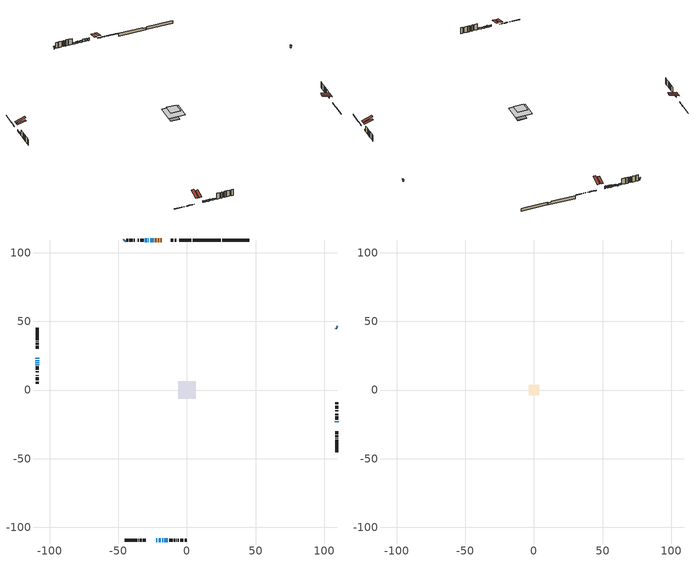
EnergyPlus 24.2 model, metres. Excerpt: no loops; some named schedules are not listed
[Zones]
conditioned space
 floor outside (Floor1 construction): -0.53,-0.53 -0.53,0.53 0.53,0.53 0.53,-0.53 z0.46
 floor adiabatic (AdiabaticFloorConstruction): -6.41,-6.41 -6.41,6.41 6.41,6.41 6.41,-6.41 z2.9
 floor foundation (Slab1 construction): -3.41,-3.41 -3.41,3.41 3.41,3.41 3.41,-3.41 z-1.93
 floor foundation (Slab1 construction 1): -3.48,-3.48 -3.48,3.48 3.48,3.48 3.48,-3.48 z-2.11
 wall outside (RimJoist1 construction): 3.19,109.2 -5.69,109.2 / -45.23,-109.2 -36.35,-109.2 / -109.2,45.23 -109.2,36.35 / 109.2,-45.23 109.2,-36.35 z0.46:0.76
 wall outside (RimJoist2 construction): -6.61,109.2 -6.86,109.2 / -35.43,-109.2 -35.18,-109.2 / -109.2,35.43 -109.2,35.18 / 109.2,-35.43 109.2,-35.18 z0.46:0.76
 wall outside (RimJoist3 construction): -7.78,109.2 -8.96,109.2 / -34.26,-109.2 -33.08,-109.2 / -109.2,34.26 -109.2,33.08 / 109.2,-34.26 109.2,-33.08 z0.46:0.76
 wall outside (RimJoist5 construction): -9.89,109.2 -11.96,109.2 / -32.15,-109.2 -30.08,-109.2 / -109.2,32.15 -109.2,30.08 / 109.2,-32.15 109.2,-30.08 z0.46:0.76
 wall outside (AdiabaticWallConstruction 1): -18.47,109.2 -19.34,109.2 / -20.27,109.2 -21.13,109.2 / -22.06,109.2 -23.38,109.2 z0.46:2.49
 wall outside (AdiabaticWallConstruction): -24.31,109.2 -26.75,109.2 / -20.56,-109.2 -19.03,-109.2 z0.46:1.38; -23.57,-109.2 -23.36,-109.2 / 109.2,-23.57 109.2,-22.65 / -109.2,23.57 -109.2,22.65 / -109.2,21.73 -109.2,20.98 / -109.2,20.06 -109.2,19.58 / -22.44,-109.2 -21.48,-109.2 / -109.2,18.65 -109.2,18.17 / -18.1,-109.2 -17.36,-109.2 / -29.11,109.2 -30.64,109.2 / -16.43,-109.2 -13.99,-109.2 z0.46:1.68; -27.67,109.2 -28.19,109.2 z0.46:0.87; -45.23,109.2 -45.67,108.77 / 109.2,45.23 108.77,45.67 z0.46:1.99
 wall outside (Wall1 construction): -31.56,109.2 -34.11,109.2 / -13.06,-109.2 -10.52,-109.2 / -109.2,17.25 -109.2,14.7 / 109.2,-21.73 109.2,-19.18 z0.46:5.34
 wall outside (Wall2 construction): -35.04,109.2 -36.02,109.2 / -9.59,-109.2 -8.61,-109.2 / -109.2,13.77 -109.2,12.79 / 109.2,-18.25 109.2,-17.27 z0.46:5.34
 wall outside (Wall3 construction): -36.95,109.2 -37.02,109.2 / -7.68,-109.2 -7.61,-109.2 / -109.2,11.87 -109.2,11.79 / 109.2,-16.35 109.2,-16.27 z0.46:5.34
 wall outside (Wall4 construction): -37.95,109.2 -38.61,109.2 / -6.68,-109.2 -6.02,-109.2 / -109.2,10.86 -109.2,10.21 / 109.2,-15.34 109.2,-14.69 z0.46:5.34
 wall outside (Wall5 construction): -39.53,109.2 -41.88,109.2 / -5.09,-109.2 -2.75,-109.2 / -109.2,9.28 -109.2,6.93 / 109.2,-13.76 109.2,-11.41 z0.46:5.34
 wall outside (Wall6 construction): -42.81,109.2 -44.3,109.2 / -1.82,-109.2 -0.32,-109.2 / -109.2,6 -109.2,4.51 / 109.2,-10.48 109.2,-8.99 z0.46:5.34
 wall foundation (FoundationWall1 construction): 25.57,109.2,-1.93 25.57,109.2,0.46 43.27,109.2,0.46 43.27,109.2,0.16 45.23,109.2,0.16 45.23,109.2,-1.93
 wall foundation (FoundationWall2 construction): 4.12,109.2,-2.11 4.12,109.2,0.43 22.59,109.2,0.43 22.59,109.2,-0.42 24.64,109.2,-0.42 24.64,109.2,-2.11
 window (WindowConstruction): -24.31,109.2 -26.74,109.2 z0.46:1.37
 window (WindowConstruction 6): -23.57,-109.2 -23.36,-109.2 z0.46:1.68
 window (WindowConstruction 7): 109.2,-23.57 109.2,-22.66 z0.46:1.68
 window (WindowConstruction 8): -109.2,23.57 -109.2,22.66 z0.46:1.68
 window (WindowConstruction 9): -109.2,21.73 -109.2,20.99 z0.46:1.68
 window (WindowConstruction 12): -109.2,20.06 -109.2,19.58 z0.46:1.68
 window (WindowConstruction 13): -22.44,-109.2 -21.48,-109.2 z0.46:1.68
 window (WindowConstruction 14): -109.2,18.65 -109.2,18.17 z0.46:1.68
 window (WindowConstruction 1): -20.55,-109.2 -19.03,-109.2 z0.46:1.37
 window (WindowConstruction 10): -27.67,109.2 -28.18,109.2 z0.46:0.87
 window (WindowConstruction 11): -18.1,-109.2 -17.36,-109.2 z0.46:1.68
 window (WindowConstruction 2): -45.23,109.2 -45.66,108.77 z0.46:1.98
 window (WindowConstruction 3): -29.11,109.2 -30.64,109.2 z0.46:1.68
 window (WindowConstruction 4): 109.2,45.23 108.77,45.66 z0.46:1.98
 window (WindowConstruction 5): -16.43,-109.2 -13.99,-109.2 z0.46:1.68
 door (Door): -18.47,109.2 -19.34,109.2 z0.46:2.49
 door (Door 1): -20.27,109.2 -21.13,109.2 z0.46:2.49
 door (Door 2): -22.06,109.2 -23.38,109.2 z0.46:2.49
 ceiling adiabatic (AdiabaticFloorConstruction): 6.41,-6.41 6.41,6.41 -6.41,6.41 -6.41,-6.41 z2.9
 roof outside (Roof2 construction): -17.54,109.2,5.34 -17.54,102.37,7.04 -15.78,102.37,7.04 -15.78,109.2,5.34; -24.5,-109.2,5.34 -24.5,-102.37,7.04 -26.26,-102.37,7.04 -26.26,-109.2,5.34; -109.2,24.5,5.34 -102.37,24.5,7.04 -102.37,26.26,7.04 -109.2,26.26,5.34; 109.2,-24.5,5.34 102.37,-24.5,7.04 102.37,-26.26,7.04 109.2,-26.26,5.34
attic - vented
 floor to conditioned space (Floor2 construction Reversed): -3.82,-3.82 -3.82,3.82 3.82,3.82 3.82,-3.82 z5.34
 roof outside (Roof1 construction): -14.85,109.2,5.34 -14.85,101.77,7.81 -12.89,101.77,7.81 -12.89,109.2,5.34; -27.19,-109.2,5.34 -27.19,-101.77,7.81 -29.15,-101.77,7.81 -29.15,-109.2,5.34; -109.2,27.19,5.34 -101.77,27.19,7.81 -101.77,29.15,7.81 -109.2,29.15,5.34; 109.2,-27.19,5.34 101.77,-27.19,7.81 101.77,-29.15,7.81 109.2,-29.15,5.34
shading: -27.04,109.2 -24.01,109.2 -24.01,109.81 -27.04,109.81 z1.67; -18.73,-109.2 -20.85,-109.2 -20.85,-109.81 -18.73,-109.81 z1.67; -28.48,109.2 -27.38,109.2 -27.38,110.42 -28.48,110.42 z1.16; -45.88,108.56 -45.02,109.42 -45.45,109.85 -46.31,108.99 z2.28; 108.56,45.88 109.42,45.02 109.85,45.45 108.99,46.31 z2.28
[Building]
Building 1: Terrain=Suburbs
[Site:Location]
Edmonton Intl AP_AB: Latitude {deg}=53.31; Longitude {deg}=-113.58; Time Zone {hr}=-7; Elevation {m}=723; Keep Site Location Information=Yes
[Site:GroundTemperature:Shallow]
-1.56185, -3.61833, -3.78302, -2.80711, 1.11059, 5.01004, 8.39065, 10.5322, 10.7141, 8.97234, 5.67794, 1.89811
[Site:WaterMainsTemperature]
Calculation Method=Schedule; Temperature Schedule=mains temperature schedule
[Material] Roughness=Rough; Thermal Absorptance=0.9
Name | Thickness {m} | Conductivity {W/m-K} | Density {kg/m3} | Specific Heat {J/kg-K} | Solar Absorptance | Visible Absorptance
asphalt or fiberglass shingles | 0.00635 | 0.162714 | 1121.4 | 1465.45 | 0.4 | 0.4
ceiling loosefill ins | 0.254 | 0.0480833 | 16.02 | 1046.75 | 0.7 | 0.7
ceiling stud and cavity | 0.1397 | 0.245624 | 65.682 | 1177.47 | 0.7 | 0.7
concrete 4.0 in. | 0.1016 | 1.803125 | 2242.8 | 837.4 | 0.7 | 0.7
concrete 8.0 in. | 0.2032 | 1.803125 | 2242.8 | 837.4 | 0.7 | 0.7
door material | 0.04445 | 0.053851 | 512.64 | 1214.23 | 0.7 | 0.7
door material 1 | 0.04445 | 0.327969 | 512.64 | 1214.23 | 0.7 | 0.7
door material 2 | 0.04445 | 0.0639163 | 512.64 | 1214.23 | 0.7 | 0.7
exterior vertical ins | 0.0463172 | 0.029427 | 32.04 | 1214.23 | 0.7 | 0.7
floor covering | 0.0127 | 0.0433444 | 54.468 | 1339.84 | 0.6 | 0.6
floor rigid ins; wall rigid ins | 0.051816 | 0.029427 | 32.04 | 1214.23 | 0.7 | 0.7
floor rigid ins 1; wall rigid ins 1 | 0.512978 | 0.029427 | 32.04 | 1214.23 | 0.7 | 0.7
floor stud and cavity | 0.1397 | 0.471694 | 92.3553 | 1139.71 | 0.7 | 0.7
floor stud and cavity 1 | 0.1397 | 1.75129 | 37.0049 | 1207.88 | 0.7 | 0.7
furniture material conditioned space 1 | 0.1524 | 0.115458 | 640.8 | 1214.23 | 0.6 | 0.6
gypsum board | 0.0127 | 0.160291 | 801 | 837.4 | 0.6 | 0.6
gypsum board 1 | 0.0127 | 0.160291 | 801 | 837.4 | 0.7 | 0.7
osb sheathing 0.5 in. | 0.0127 | 0.115458 | 512.64 | 1214.23 | 0.7 | 0.7
osb sheathing 0.75 in. | 0.01905 | 0.115458 | 512.64 | 1214.23 | 0.7 | 0.7
osb sheathing 2.0 in. | 0.0508 | 0.115458 | 512.64 | 1214.23 | 0.7 | 0.7
rim joist stud and cavity | 0.0508 | 0.0293914 | 125.044 | 1163.47 | 0.6 | 0.6
rim joist stud and cavity 1 | 0.0508 | 0.0309026 | 125.044 | 1163.47 | 0.6 | 0.6
rim joist stud and cavity 2 | 0.0508 | 0.0296329 | 125.044 | 1163.47 | 0.6 | 0.6
roof stud and cavity | 0.2032 | 0.116334 | 78.34581 | 1123.46 | 0.7 | 0.7
wall stud and cavity | 0.1397 | 0.227988 | 139.0536 | 1170.24 | 0.7 | 0.7
wall stud and cavity 1 | 0.1397 | 0.224124 | 139.0536 | 1170.24 | 0.7 | 0.7
wall stud and cavity 2 | 0.1397 | 0.299398 | 139.0536 | 1170.24 | 0.7 | 0.7
wall stud and cavity 3 | 0.1397 | 0.404804 | 139.0536 | 1170.24 | 0.7 | 0.7
wall stud and cavity 4 | 0.1397 | 0.234041 | 139.0536 | 1170.24 | 0.7 | 0.7
wall stud and cavity 5 | 0.1397 | 0.204483 | 139.0536 | 1170.24 | 0.7 | 0.7
wall stud and cavity 6 | 0.0889 | 0.380278 | 52.3479 | 1209.89 | 0.7 | 0.7
wall stud and cavity 7 | 0.0889 | 0.391764 | 83.0341 | 1211.67 | 0.7 | 0.7
wood siding | 0.0254 | 0.102417 | 544.68 | 1172.36 | 0.4 | 0.4
wood siding 1; wood siding 2; wood siding 3 | 0.0254 | 0.102417 | 544.68 | 1172.36 | 0.7 | 0.7
[WindowMaterial:SimpleGlazingSystem]
Name | U-Factor {W/m2-K} | Solar Heat Gain Coefficient
WindowMaterial | 1.524543 | 0.49
WindowMaterial 1 | 1.5007 | 0.5
WindowMaterial 10 | 1.73917 | 0.38
WindowMaterial 2 | 1.58927 | 0.45
WindowMaterial 3 | 1.36613 | 0.57
WindowMaterial 4 | 1.4178 | 0.54
WindowMaterial 5 | 3.026374 | 0.54
WindowMaterial 6 | 2.95653 | 0.63
WindowMaterial 7 | 1.552933 | 0.47
WindowMaterial 8 | 1.95437 | 0.44
WindowMaterial 9 | 1.8039 | 0.52
[Construction]
AdiabaticFloorConstruction: floor stud and cavity 1, floor rigid ins 1, osb sheathing 0.75 in., floor covering
AdiabaticWallConstruction: wood siding 2, wall rigid ins 1, wall stud and cavity 6, gypsum board
AdiabaticWallConstruction 1: wood siding 3, wall rigid ins 1, wall stud and cavity 6, gypsum board
Door: door material
Door 1: door material 1
Door 2: door material 2
Floor1 construction: floor stud and cavity, floor rigid ins, osb sheathing 0.75 in., floor covering
Floor2 construction Reversed: gypsum board, ceiling stud and cavity, ceiling loosefill ins
FoundationWall1 construction: concrete 8.0 in.
FoundationWall2 construction: concrete 8.0 in., gypsum board 1
furniture construction conditioned space 1: furniture material conditioned space 1
PartitionWallConstruction: gypsum board, wall stud and cavity 7, gypsum board
RimJoist1 construction; RimJoist5 construction: wood siding 1, osb sheathing 2.0 in., rim joist stud and cavity
RimJoist2 construction: wood siding 1, osb sheathing 2.0 in., rim joist stud and cavity 1
RimJoist3 construction: wood siding 1, osb sheathing 2.0 in., rim joist stud and cavity 2
Roof1 construction: asphalt or fiberglass shingles
Roof2 construction: asphalt or fiberglass shingles, osb sheathing 0.75 in., roof stud and cavity, gypsum board
Slab1 construction; Slab1 construction 1: concrete 4.0 in.
Wall1 construction: wood siding, wall rigid ins, osb sheathing 0.5 in., wall stud and cavity, gypsum board
Wall2 construction: wood siding, wall rigid ins, osb sheathing 0.5 in., wall stud and cavity 1, gypsum board
Wall3 construction: wood siding, wall rigid ins, osb sheathing 0.5 in., wall stud and cavity 2, gypsum board
Wall4 construction: wood siding, wall rigid ins, osb sheathing 0.5 in., wall stud and cavity 3, gypsum board
Wall5 construction: wood siding, wall rigid ins, osb sheathing 0.5 in., wall stud and cavity 4, gypsum board
Wall6 construction: wood siding, wall rigid ins, osb sheathing 0.5 in., wall stud and cavity 5, gypsum board
WindowConstruction; WindowConstruction 7: WindowMaterial
WindowConstruction 1: WindowMaterial 1
WindowConstruction 10: WindowMaterial 8
WindowConstruction 11: WindowMaterial 9
WindowConstruction 12; WindowConstruction 13; WindowConstruction 14: WindowMaterial 10
WindowConstruction 2; WindowConstruction 4: WindowMaterial 2
WindowConstruction 3: WindowMaterial 3
WindowConstruction 5: WindowMaterial 4
WindowConstruction 6: WindowMaterial 5
WindowConstruction 8: WindowMaterial 6
WindowConstruction 9: WindowMaterial 7
[Zone] Multiplier=1; Part of Total Floor Area=Yes
Name | Volume {m3}
attic - vented | 23.4311
conditioned space | 702.7
[Space]
Name | Zone | Volume {m3}
attic - vented 1 | attic - vented | 23.4311
conditioned space 1 | conditioned space | 702.7
[ZoneInfiltration:EffectiveLeakageArea]
infil attic - vented 1: Zone or Space=attic - vented 1; Schedule=Always On Discrete; Effective Air Leakage Area {cm2}=2026.09; Stack Coefficient=0.00017231; Wind Coefficient=8.86902e-06
[ZoneMixing]
whole house fan mix: Zone or Space=attic - vented; Schedule=Always On Continuous; Design Flow Rate Calculation Method=Flow/Zone; Design Flow Rate {m3/s}=0; Source Zone or Space=conditioned space
[SurfaceProperty:ExposedFoundationPerimeter] Exposed Perimeter Calculation Method=TotalExposedPerimeter
Name | Total Exposed Perimeter {m}
Slab1 | 19.66
Slab1 1 | 20.522
[InternalMass] Zone or ZoneList=conditioned space; Space or SpaceList=conditioned space 1
Name | Construction | Surface Area {m2}
furniture mass conditioned space 1 | furniture construction conditioned space 1 | 104.24
partition wall mass | PartitionWallConstruction | 260.6
[Lights]
interior lighting: Zone or ZoneList or Space or SpaceList=conditioned space 1; Schedule=interior lighting schedule; Design Level Calculation Method=LightingLevel; Lighting Level {W}=343.2; Return Air Fraction=0; Fraction Radiant=0.6; Fraction Visible=0.2; Fraction Replaceable=1
[People]
occupants: Zone or ZoneList or Space or SpaceList=conditioned space 1; Number of People Schedule=occupants schedule; Number of People Calculation Method=People; Number of People=3; Fraction Radiant=0.314171; Sensible Heat Fraction=0.56303; Activity Level Schedule=occupants activity schedule; Carbon Dioxide Generation Rate {m3/s-W}=0; Enable ASHRAE 55 Comfort Warnings=No; Mean Radiant Temperature Calculation Type=EnclosureAveraged
[ElectricEquipment] Zone or ZoneList or Space or SpaceList=conditioned space 1; Design Level Calculation Method=EquipmentLevel
Name | Schedule | Design Level {W} | Fraction Latent | Fraction Radiant | Fraction Lost
clothes dryer | clothes dryer schedule | 140.772 | 0.015 | 0.081 | 0.85
clothes washer | clothes washer schedule | 32.1985 | 0.03 | 0.162 | 0.7
cooking range | cooking range schedule | 215.147 | 0.08 | 0.432 | 0.2
dishwasher | dishwasher schedule | 66.8632 | 0.3 | 0.18 | 0.4
fridge | fridge schedule | 72.9452 | 0 | 0.6 | 0
mech vent bath fan 0 | mech vent bath fan 0 schedule | 25.1 | 0 | 0 | 1
mech vent bath fan 1 | mech vent bath fan 1 schedule | 25.1 | 0 | 0 | 1
mech vent bath fan 2 | mech vent bath fan 2 schedule | 25.1 | 0 | 0 | 1
mech vent house fan | mech vent house fan schedule | 0 | 0 | 0 | 1
mech vent house fan cfis | mech vent house fan cfis schedule | 0 | 0 | 0 | 0
mech vent range fan 0 | mech vent range fan 0 schedule | 57 | 0 | 0 | 1
misc plug loads | misc plug loads schedule | 494.7 | 0.045 | 0.513 | 0.1
whole house fan | Always On Discrete | 0 | 0 | 0 | 1
[OtherEquipment] Zone or ZoneList or Space or SpaceList=conditioned space 1; Design Level Calculation Method=EquipmentLevel
Name | Fuel Type | Schedule | Design Level {W} | Fraction Latent | Fraction Radiant | Fraction Lost
clothes dryer 1 | Electricity | clothes dryer schedule | 0 | 0.015 | 0.081 | 0.85
cooking range 1 | Electricity | cooking range schedule | 0 | 0.08 | 0.432 | 0.2
general water use latent | None | general water use schedule | 62.594 | 1 | 0 | 0
general water use sensible | None | general water use schedule | -61.6891 | 0 | 0.6 | 0
mech vent house fan latent load | None | Always On Discrete | 0 | 1 | 0 | 0
mech vent house fan sensible load | None | Always On Discrete | 0 | 0 | 0 | 0
water heater energy adjustment1 | NaturalGas | Always On Discrete | 0.01 | 0 | 0 | 1
[ZoneInfiltration:DesignFlowRate] Zone or ZoneList or Space or SpaceList=conditioned space 1; Schedule=Always On Discrete; Design Flow Rate Calculation Method=Flow/Zone; Design Flow Rate {m3/s}=0
infil flow; natural vent flow; whole house fan flow
[Foundation:Kiva] Initial Indoor Air Temperature {C}=18; Wall Depth Below Slab {m}=0.2032
Name | Wall Height Above Grade {m} | Custom Block Material Name 1 | Custom Block Depth 1 {m} | Custom Block X Position 1 {m} | Custom Block Z Position 1 {m}
Foundation Kiva 1 | 0.460004
Foundation Kiva 2 | 0.429981 | exterior vertical ins | 2.53999 | 0.2159 | 0
[Foundation:Kiva:Settings]
Soil Conductivity {W/m-K}=0.849921; Soil Density {kg/m3}=1842.3; Soil Specific Heat {J/kg-K}=418.7; Ground Solar Absorptivity=0.9; Ground Thermal Absorptivity=0.9; Ground Surface Roughness {m}=0.03; Far-Field Width {m}=40; Deep-Ground Boundary Condition=ZeroFlux; Deep-Ground Depth {m}=40; Minimum Cell Dimension {m}=0.2; Maximum Cell Growth Coefficient=3; Simulation Timestep=Timestep
[Exterior:Lights]
exterior lighting: Schedule=exterior lighting schedule; Design Level {W}=75.6
[Schedule:Constant]
Name | Hourly Value
Always On Continuous; mech vent house fan schedule; mech vent house fan cfis schedule; Always On Discrete | 1
occupants activity schedule | 117.228
fridge schedule | 0
[Schedule:Week:Daily]
interior lighting schedule Week Rule - Jan1-Jan27: interior lighting schedule day, interior lighting schedule day, interior lighting schedule day, interior lighting schedule day, interior lighting schedule day, interior lighting schedule day, interior lighting schedule day, interior lighting schedule default day, interior lighting schedule default day, interior lighting schedule default day, interior lighting schedule default day, interior lighting schedule default day
interior lighting schedule Week Rule - Jan28-Feb3: interior lighting schedule day, interior lighting schedule day, interior lighting schedule day, interior lighting schedule day, interior lighting schedule day 1, interior lighting schedule day 1, interior lighting schedule day 1, interior lighting schedule default day, interior lighting schedule default day, interior lighting schedule default day, interior lighting schedule default day, interior lighting schedule default day
interior lighting schedule Week Rule - Feb4-Feb24: interior lighting schedule day 1, interior lighting schedule day 1, interior lighting schedule day 1, interior lighting schedule day 1, interior lighting schedule day 1, interior lighting schedule day 1, interior lighting schedule day 1, interior lighting schedule default day, interior lighting schedule default day, interior lighting schedule default day, interior lighting schedule default day, interior lighting schedule default day
interior lighting schedule Week Rule - Feb25-Mar3: interior lighting schedule day 1, interior lighting schedule day 1, interior lighting schedule day 1, interior lighting schedule day 1, interior lighting schedule day 2, interior lighting schedule day 2, interior lighting schedule day 2, interior lighting schedule default day, interior lighting schedule default day, interior lighting schedule default day, interior lighting schedule default day, interior lighting schedule default day
interior lighting schedule Week Rule - Mar4-Mar31: interior lighting schedule day 2, interior lighting schedule day 2, interior lighting schedule day 2, interior lighting schedule day 2, interior lighting schedule day 2, interior lighting schedule day 2, interior lighting schedule day 2, interior lighting schedule default day, interior lighting schedule default day, interior lighting schedule default day, interior lighting schedule default day, interior lighting schedule default day
interior lighting schedule Week Rule - Apr1-Apr28: interior lighting schedule day 3, interior lighting schedule day 3, interior lighting schedule day 3, interior lighting schedule day 3, interior lighting schedule day 3, interior lighting schedule day 3, interior lighting schedule day 3, interior lighting schedule default day, interior lighting schedule default day, interior lighting schedule default day, interior lighting schedule default day, interior lighting schedule default day
interior lighting schedule Week Rule - Apr29-May5: interior lighting schedule day 3, interior lighting schedule day 3, interior lighting schedule day 4, interior lighting schedule day 4, interior lighting schedule day 4, interior lighting schedule day 4, interior lighting schedule day 4, interior lighting schedule default day, interior lighting schedule default day, interior lighting schedule default day, interior lighting schedule default day, interior lighting schedule default day
interior lighting schedule Week Rule - May6-May26: interior lighting schedule day 4, interior lighting schedule day 4, interior lighting schedule day 4, interior lighting schedule day 4, interior lighting schedule day 4, interior lighting schedule day 4, interior lighting schedule day 4, interior lighting schedule default day, interior lighting schedule default day, interior lighting schedule default day, interior lighting schedule default day, interior lighting schedule default day
interior lighting schedule Week Rule - May27-Jun2: interior lighting schedule day 4, interior lighting schedule day 4, interior lighting schedule day 4, interior lighting schedule day 4, interior lighting schedule day 4, interior lighting schedule day 5, interior lighting schedule day 5, interior lighting schedule default day, interior lighting schedule default day, interior lighting schedule default day, interior lighting schedule default day, interior lighting schedule default day
interior lighting schedule Week Rule - Jun3-Jun30: interior lighting schedule day 5, interior lighting schedule day 5, interior lighting schedule day 5, interior lighting schedule day 5, interior lighting schedule day 5, interior lighting schedule day 5, interior lighting schedule day 5, interior lighting schedule default day, interior lighting schedule default day, interior lighting schedule default day, interior lighting schedule default day, interior lighting schedule default day
interior lighting schedule Week Rule - Jul1-Jul28: interior lighting schedule day 6, interior lighting schedule day 6, interior lighting schedule day 6, interior lighting schedule day 6, interior lighting schedule day 6, interior lighting schedule day 6, interior lighting schedule day 6, interior lighting schedule default day, interior lighting schedule default day, interior lighting schedule default day, interior lighting schedule default day, interior lighting schedule default day
interior lighting schedule Week Rule - Jul29-Aug4: interior lighting schedule day 6, interior lighting schedule day 6, interior lighting schedule day 6, interior lighting schedule day 7, interior lighting schedule day 7, interior lighting schedule day 7, interior lighting schedule day 7, interior lighting schedule default day, interior lighting schedule default day, interior lighting schedule default day, interior lighting schedule default day, interior lighting schedule default day
interior lighting schedule Week Rule - Aug5-Aug25: interior lighting schedule day 7, interior lighting schedule day 7, interior lighting schedule day 7, interior lighting schedule day 7, interior lighting schedule day 7, interior lighting schedule day 7, interior lighting schedule day 7, interior lighting schedule default day, interior lighting schedule default day, interior lighting schedule default day, interior lighting schedule default day, interior lighting schedule default day
interior lighting schedule Week Rule - Aug26-Sep1: interior lighting schedule day 7, interior lighting schedule day 7, interior lighting schedule day 7, interior lighting schedule day 7, interior lighting schedule day 7, interior lighting schedule day 7, interior lighting schedule day 8, interior lighting schedule default day, interior lighting schedule default day, interior lighting schedule default day, interior lighting schedule default day, interior lighting schedule default day
interior lighting schedule Week Rule - Sep2-Sep29: interior lighting schedule day 8, interior lighting schedule day 8, interior lighting schedule day 8, interior lighting schedule day 8, interior lighting schedule day 8, interior lighting schedule day 8, interior lighting schedule day 8, interior lighting schedule default day, interior lighting schedule default day, interior lighting schedule default day, interior lighting schedule default day, interior lighting schedule default day
interior lighting schedule Week Rule - Sep30-Oct6: interior lighting schedule day 8, interior lighting schedule day 9, interior lighting schedule day 9, interior lighting schedule day 9, interior lighting schedule day 9, interior lighting schedule day 9, interior lighting schedule day 9, interior lighting schedule default day, interior lighting schedule default day, interior lighting schedule default day, interior lighting schedule default day, interior lighting schedule default day
interior lighting schedule Week Rule - Oct7-Oct27: interior lighting schedule day 9, interior lighting schedule day 9, interior lighting schedule day 9, interior lighting schedule day 9, interior lighting schedule day 9, interior lighting schedule day 9, interior lighting schedule day 9, interior lighting schedule default day, interior lighting schedule default day, interior lighting schedule default day, interior lighting schedule default day, interior lighting schedule default day
interior lighting schedule Week Rule - Oct28-Nov3: interior lighting schedule day 9, interior lighting schedule day 9, interior lighting schedule day 9, interior lighting schedule day 9, interior lighting schedule day 10, interior lighting schedule day 10, interior lighting schedule day 10, interior lighting schedule default day, interior lighting schedule default day, interior lighting schedule default day, interior lighting schedule default day, interior lighting schedule default day
interior lighting schedule Week Rule - Nov4-Nov24: interior lighting schedule day 10, interior lighting schedule day 10, interior lighting schedule day 10, interior lighting schedule day 10, interior lighting schedule day 10, interior lighting schedule day 10, interior lighting schedule day 10, interior lighting schedule default day, interior lighting schedule default day, interior lighting schedule default day, interior lighting schedule default day, interior lighting schedule default day
interior lighting schedule Week Rule - Nov25-Dec1: interior lighting schedule day 10, interior lighting schedule day 10, interior lighting schedule day 10, interior lighting schedule day 10, interior lighting schedule day 10, interior lighting schedule day 10, interior lighting schedule day 11, interior lighting schedule default day, interior lighting schedule default day, interior lighting schedule default day, interior lighting schedule default day, interior lighting schedule default day
interior lighting schedule Week Rule - Dec2-Dec31: interior lighting schedule day 11, interior lighting schedule day 11, interior lighting schedule day 11, interior lighting schedule day 11, interior lighting schedule day 11, interior lighting schedule day 11, interior lighting schedule day 11, interior lighting schedule default day, interior lighting schedule default day, interior lighting schedule default day, interior lighting schedule default day, interior lighting schedule default day
occupants schedule Week Rule - Jan1-Dec31: occupants schedule day, occupants schedule day, occupants schedule day, occupants schedule day, occupants schedule day, occupants schedule day, occupants schedule day, occupants schedule default day, occupants schedule default day, occupants schedule default day, occupants schedule default day, occupants schedule default day
clothes dryer schedule Week Rule - Jan1-Dec31: clothes dryer schedule day, clothes dryer schedule day, clothes dryer schedule day, clothes dryer schedule day, clothes dryer schedule day, clothes dryer schedule day, clothes dryer schedule day, clothes dryer schedule default day, clothes dryer schedule default day, clothes dryer schedule default day, clothes dryer schedule default day, clothes dryer schedule default day
clothes washer schedule Week Rule - Jan1-Dec31: clothes washer schedule day, clothes washer schedule day, clothes washer schedule day, clothes washer schedule day, clothes washer schedule day, clothes washer schedule day, clothes washer schedule day, clothes washer schedule default day, clothes washer schedule default day, clothes washer schedule default day, clothes washer schedule default day, clothes washer schedule default day
cooking range schedule Week Rule - Jan1-Dec31: cooking range schedule day, cooking range schedule day, cooking range schedule day, cooking range schedule day, cooking range schedule day, cooking range schedule day, cooking range schedule day, cooking range schedule default day, cooking range schedule default day, cooking range schedule default day, cooking range schedule default day, cooking range schedule default day
dishwasher schedule Week Rule - Jan1-Dec31: dishwasher schedule day, dishwasher schedule day, dishwasher schedule day, dishwasher schedule day, dishwasher schedule day, dishwasher schedule day, dishwasher schedule day, dishwasher schedule default day, dishwasher schedule default day, dishwasher schedule default day, dishwasher schedule default day, dishwasher schedule default day
mech vent bath fan 0 schedule Week Rule - Jan1-Dec31: mech vent bath fan 0 schedule day, mech vent bath fan 0 schedule day, mech vent bath fan 0 schedule day, mech vent bath fan 0 schedule day, mech vent bath fan 0 schedule day, mech vent bath fan 0 schedule day, mech vent bath fan 0 schedule day, mech vent bath fan 0 schedule default day, mech vent bath fan 0 schedule default day, mech vent bath fan 0 schedule default day, mech vent bath fan 0 schedule default day, mech vent bath fan 0 schedule default day
mech vent bath fan 1 schedule Week Rule - Jan1-Dec31: mech vent bath fan 1 schedule day, mech vent bath fan 1 schedule day, mech vent bath fan 1 schedule day, mech vent bath fan 1 schedule day, mech vent bath fan 1 schedule day, mech vent bath fan 1 schedule day, mech vent bath fan 1 schedule day, mech vent bath fan 1 schedule default day, mech vent bath fan 1 schedule default day, mech vent bath fan 1 schedule default day, mech vent bath fan 1 schedule default day, mech vent bath fan 1 schedule default day
mech vent bath fan 2 schedule Week Rule - Jan1-Dec31: mech vent bath fan 2 schedule day, mech vent bath fan 2 schedule day, mech vent bath fan 2 schedule day, mech vent bath fan 2 schedule day, mech vent bath fan 2 schedule day, mech vent bath fan 2 schedule day, mech vent bath fan 2 schedule day, mech vent bath fan 2 schedule default day, mech vent bath fan 2 schedule default day, mech vent bath fan 2 schedule default day, mech vent bath fan 2 schedule default day, mech vent bath fan 2 schedule default day
mech vent range fan 0 schedule Week Rule - Jan1-Dec31: mech vent range fan 0 schedule day, mech vent range fan 0 schedule day, mech vent range fan 0 schedule day, mech vent range fan 0 schedule day, mech vent range fan 0 schedule day, mech vent range fan 0 schedule day, mech vent range fan 0 schedule day, mech vent range fan 0 schedule default day, mech vent range fan 0 schedule default day, mech vent range fan 0 schedule default day, mech vent range fan 0 schedule default day, mech vent range fan 0 schedule default day
misc plug loads schedule Week Rule - Jan1-Dec31: misc plug loads schedule day, misc plug loads schedule day, misc plug loads schedule day, misc plug loads schedule day, misc plug loads schedule day, misc plug loads schedule day, misc plug loads schedule day, misc plug loads schedule default day, misc plug loads schedule default day, misc plug loads schedule default day, misc plug loads schedule default day, misc plug loads schedule default day
general water use schedule Week Rule - Jan1-Dec31: general water use schedule day, general water use schedule day, general water use schedule day, general water use schedule day, general water use schedule day, general water use schedule day, general water use schedule day, general water use schedule default day, general water use schedule default day, general water use schedule default day, general water use schedule default day, general water use schedule default day
exterior lighting schedule Week Rule - Jan1-Jan27: exterior lighting schedule day, exterior lighting schedule day, exterior lighting schedule day, exterior lighting schedule day, exterior lighting schedule day, exterior lighting schedule day, exterior lighting schedule day, exterior lighting schedule default day, exterior lighting schedule default day, exterior lighting schedule default day, exterior lighting schedule default day, exterior lighting schedule default day
exterior lighting schedule Week Rule - Jan28-Feb3: exterior lighting schedule day, exterior lighting schedule day, exterior lighting schedule day, exterior lighting schedule day, exterior lighting schedule day 1, exterior lighting schedule day 1, exterior lighting schedule day 1, exterior lighting schedule default day, exterior lighting schedule default day, exterior lighting schedule default day, exterior lighting schedule default day, exterior lighting schedule default day
exterior lighting schedule Week Rule - Feb4-Feb24: exterior lighting schedule day 1, exterior lighting schedule day 1, exterior lighting schedule day 1, exterior lighting schedule day 1, exterior lighting schedule day 1, exterior lighting schedule day 1, exterior lighting schedule day 1, exterior lighting schedule default day, exterior lighting schedule default day, exterior lighting schedule default day, exterior lighting schedule default day, exterior lighting schedule default day
exterior lighting schedule Week Rule - Feb25-Mar3: exterior lighting schedule day 1, exterior lighting schedule day 1, exterior lighting schedule day 1, exterior lighting schedule day 1, exterior lighting schedule day 2, exterior lighting schedule day 2, exterior lighting schedule day 2, exterior lighting schedule default day, exterior lighting schedule default day, exterior lighting schedule default day, exterior lighting schedule default day, exterior lighting schedule default day
[Schedule:Year]
interior lighting schedule: interior lighting schedule Week Rule - Jan1-Jan27, 1, 1, 1, 27, interior lighting schedule Week Rule - Jan28-Feb3, 1, 28, 2, 3, interior lighting schedule Week Rule - Feb4-Feb24, 2, 4, 2, 24, interior lighting schedule Week Rule - Feb25-Mar3, 2, 25, 3, 3, interior lighting schedule Week Rule - Mar4-Mar31, 3, 4, 3, 31, interior lighting schedule Week Rule - Apr1-Apr28, 4, 1, 4, 28, interior lighting schedule Week Rule - Apr29-May5, 4, 29, 5, 5, interior lighting schedule Week Rule - May6-May26, 5, 6, 5, 26, interior lighting schedule Week Rule - May27-Jun2, 5, 27, 6, 2, interior lighting schedule Week Rule - Jun3-Jun30, 6, 3, 6, 30, interior lighting schedule Week Rule - Jul1-Jul28, 7, 1, 7, 28, interior lighting schedule Week Rule - Jul29-Aug4, 7, 29, 8, 4, interior lighting schedule Week Rule - Aug5-Aug25, 8, 5, 8, 25, interior lighting schedule Week Rule - Aug26-Sep1, 8, 26, 9, 1, interior lighting schedule Week Rule - Sep2-Sep29, 9, 2, 9, 29, interior lighting schedule Week Rule - Sep30-Oct6, 9, 30, 10, 6, interior lighting schedule Week Rule - Oct7-Oct27, 10, 7, 10, 27, interior lighting schedule Week Rule - Oct28-Nov3, 10, 28, 11, 3, interior lighting schedule Week Rule - Nov4-Nov24, 11, 4, 11, 24, interior lighting schedule Week Rule - Nov25-Dec1, 11, 25, 12, 1, interior lighting schedule Week Rule - Dec2-Dec31, 12, 2, 12, 31
occupants schedule: occupants schedule Week Rule - Jan1-Dec31, 1, 1, 12, 31
clothes dryer schedule: clothes dryer schedule Week Rule - Jan1-Dec31, 1, 1, 12, 31
clothes washer schedule: clothes washer schedule Week Rule - Jan1-Dec31, 1, 1, 12, 31
cooking range schedule: cooking range schedule Week Rule - Jan1-Dec31, 1, 1, 12, 31
dishwasher schedule: dishwasher schedule Week Rule - Jan1-Dec31, 1, 1, 12, 31
mech vent bath fan 0 schedule: mech vent bath fan 0 schedule Week Rule - Jan1-Dec31, 1, 1, 12, 31
mech vent bath fan 1 schedule: mech vent bath fan 1 schedule Week Rule - Jan1-Dec31, 1, 1, 12, 31
mech vent bath fan 2 schedule: mech vent bath fan 2 schedule Week Rule - Jan1-Dec31, 1, 1, 12, 31
mech vent range fan 0 schedule: mech vent range fan 0 schedule Week Rule - Jan1-Dec31, 1, 1, 12, 31
misc plug loads schedule: misc plug loads schedule Week Rule - Jan1-Dec31, 1, 1, 12, 31
general water use schedule: general water use schedule Week Rule - Jan1-Dec31, 1, 1, 12, 31
exterior lighting schedule: exterior lighting schedule Week Rule - Jan1-Jan27, 1, 1, 1, 27, exterior lighting schedule Week Rule - Jan28-Feb3, 1, 28, 2, 3, exterior lighting schedule Week Rule - Feb4-Feb24, 2, 4, 2, 24, exterior lighting schedule Week Rule - Feb25-Mar3, 2, 25, 3, 3, exterior lighting schedule Week Rule - Mar4-Mar31, 3, 4, 3, 31, exterior lighting schedule Week Rule - Apr1-Apr28, 4, 1, 4, 28, exterior lighting schedule Week Rule - Apr29-May5, 4, 29, 5, 5, exterior lighting schedule Week Rule - May6-May26, 5, 6, 5, 26, exterior lighting schedule Week Rule - May27-Jun2, 5, 27, 6, 2, exterior lighting schedule Week Rule - Jun3-Jun30, 6, 3, 6, 30, exterior lighting schedule Week Rule - Jul1-Jul28, 7, 1, 7, 28, exterior lighting schedule Week Rule - Jul29-Aug4, 7, 29, 8, 4, exterior lighting schedule Week Rule - Aug5-Aug25, 8, 5, 8, 25, exterior lighting schedule Week Rule - Aug26-Sep1, 8, 26, 9, 1, exterior lighting schedule Week Rule - Sep2-Sep29, 9, 2, 9, 29, exterior lighting schedule Week Rule - Sep30-Oct6, 9, 30, 10, 6, exterior lighting schedule Week Rule - Oct7-Oct27, 10, 7, 10, 27, exterior lighting schedule Week Rule - Oct28-Nov3, 10, 28, 11, 3, exterior lighting schedule Week Rule - Nov4-Nov24, 11, 4, 11, 24, exterior lighting schedule Week Rule - Nov25-Dec1, 11, 25, 12, 1, exterior lighting schedule Week Rule - Dec2-Dec31, 12, 2, 12, 31
[Schedule:Compact]
mains temperature schedule: Through: 01/01, For: AllDays, Until: 24:00, 3.97167, Through: 01/02, For: AllDays, Until: 24:00, 3.90778, Through: 01/03, For: AllDays, Until: 24:00, 3.84556, Through: 01/04, For: AllDays, Until: 24:00, 3.78389, Through: 01/05, For: AllDays, Until: 24:00, 3.72278, Through: 01/06, For: AllDays, Until: 24:00, 3.66278, Through: 01/07, For: AllDays, Until: 24:00, 3.60389, Through: 01/08, For: AllDays, Until: 24:00, 3.54556, Through: 01/09, For: AllDays, Until: 24:00, 3.48833, Through: 01/10, For: AllDays, Until: 24:00, 3.43167, Through: 01/11, For: AllDays, Until: 24:00, 3.37611, Through: 01/12, For: AllDays, Until: 24:00, 3.32167, Through: 01/13, For: AllDays, Until: 24:00, 3.26833, Through: 01/14, For: AllDays, Until: 24:00, 3.21556, Through: 01/15, For: AllDays, Until: 24:00, 3.16444, Through: 01/16, For: AllDays, Until: 24:00, 3.11389, Through: 01/17, For: AllDays, Until: 24:00, 3.06444, Through: 01/18, For: AllDays, Until: 24:00, 3.01611, Through: 01/19, For: AllDays, Until: 24:00, 2.96889, Through: 01/20, For: AllDays, Until: 24:00, 2.92278, Through: 01/21, For: AllDays, Until: 24:00, 2.87722, Through: 01/22, For: AllDays, Until: 24:00, 2.83333, Through: 01/23, For: AllDays, Until: 24:00, 2.79056, Through: 01/24, For: AllDays, Until: 24:00, 2.74889, Through: 01/25, For: AllDays, Until: 24:00, 2.70833, Through: 01/26, For: AllDays, Until: 24:00, 2.66889, Through: 01/27, For: AllDays, Until: 24:00, 2.63056, Through: 01/28, For: AllDays, Until: 24:00, 2.59333, Through: 01/29, For: AllDays, Until: 24:00, 2.55778, Through: 01/30, For: AllDays, Until: 24:00, 2.52278, Through: 01/31, For: AllDays, Until: 24:00, 2.48944, Through: 02/01, For: AllDays, Until: 24:00, 2.45722, Through: 02/02, For: AllDays, Until: 24:00, 2.42611, Through: 02/03, For: AllDays, Until: 24:00, 2.39667, Through: 02/04, For: AllDays, Until: 24:00, 2.36833, Through: 02/05, For: AllDays, Until: 24:00, 2.34111, Through: 02/06, For: AllDays, Until: 24:00, 2.315, Through: 02/07, For: AllDays, Until: 24:00, 2.29056, Through: 02/08, For: AllDays, Until: 24:00, 2.26722, Through: 02/09, For: AllDays, Until: 24:00, 2.245, Through: 02/10, For: AllDays, Until: 24:00, 2.22444, Through: 02/11, For: AllDays, Until: 24:00, 2.20444, Through: 02/12, For: AllDays, Until: 24:00, 2.18667, Through: 02/13, For: AllDays, Until: 24:00, 2.17, Through: 02/14, For: AllDays, Until: 24:00, 2.15444, Through: 02/15, For: AllDays, Until: 24:00, 2.14, Through: 02/16, For: AllDays, Until: 24:00, 2.12722, Through: 02/17, For: AllDays, Until: 24:00, 2.11556, Through: 02/18, For: AllDays, Until: 24:00, 2.10556, Through: 02/19, For: AllDays, Until: 24:00, 2.09667, Through: 02/20, For: AllDays, Until: 24:00, 2.08889, Through: 02/21, For: AllDays, Until: 24:00, 2.08278, Through: 02/22, For: AllDays, Until: 24:00, 2.07833, Through: 02/23, For: AllDays, Until: 24:00, 2.07444, Through: 02/24, For: AllDays, Until: 24:00, 2.07278, Through: 02/25, For: AllDays, Until: 24:00, 2.07167, Through: 02/26, For: AllDays, Until: 24:00, 2.07222, Through: 02/27, For: AllDays, Until: 24:00, 2.07444, Through: 02/28, For: AllDays, Until: 24:00, 2.07778, Through: 03/01, For: AllDays, Until: 24:00, 2.08222, Through: 03/02, For: AllDays, Until: 24:00, 2.08833, Through: 03/03, For: AllDays, Until: 24:00, 2.09556, Through: 03/04, For: AllDays, Until: 24:00, 2.10444, Through: 03/05, For: AllDays, Until: 24:00, 2.11444, Through: 03/06, For: AllDays, Until: 24:00, 2.12556, Through: 03/07, For: AllDays, Until: 24:00, 2.13833, Through: 03/08, For: AllDays, Until: 24:00, 2.15278, Through: 03/09, For: AllDays, Until: 24:00, 2.16778, Through: 03/10, For: AllDays, Until: 24:00, 2.18444, Through: 03/11, For: AllDays, Until: 24:00, 2.20278, Through: 03/12, For: AllDays, Until: 24:00, 2.22167, Through: 03/13, For: AllDays, Until: 24:00, 2.24278, Through: 03/14, For: AllDays, Until: 24:00, 2.26444, Through: 03/15, For: AllDays, Until: 24:00, 2.28778, Through: 03/16, For: AllDays, Until: 24:00, 2.31222, Through: 03/17, For: AllDays, Until: 24:00, 2.33778, Through: 03/18, For: AllDays, Until: 24:00, 2.365, Through: 03/19, For: AllDays, Until: 24:00, 2.39333, Through: 03/20, For: AllDays, Until: 24:00, 2.42278, Through: 03/21, For: AllDays, Until: 24:00, 2.45389, Through: 03/22, For: AllDays, Until: 24:00, 2.48611, Through: 03/23, For: AllDays, Until: 24:00, 2.51889, Through: 03/24, For: AllDays, Until: 24:00, 2.55389, Through: 03/25, For: AllDays, Until: 24:00, 2.58944, Through: 03/26, For: AllDays, Until: 24:00, 2.62611, Through: 03/27, For: AllDays, Until: 24:00, 2.66444, Through: 03/28, For: AllDays, Until: 24:00, 2.70389, Through: 03/29, For: AllDays, Until: 24:00, 2.74389, Through: 03/30, For: AllDays, Until: 24:00, 2.78556, Through: 03/31, For: AllDays, Until: 24:00, 2.82833, Through: 04/01, For: AllDays, Until: 24:00, 2.87222, Through: 04/02, For: AllDays, Until: 24:00, 2.91722, Through: 04/03, For: AllDays, Until: 24:00, 2.96333, Through: 04/04, For: AllDays, Until: 24:00, 3.01056, Through: 04/05, For: AllDays, Until: 24:00, 3.05889, Through: 04/06, For: AllDays, Until: 24:00, 3.10833, Through: 04/07, For: AllDays, Until: 24:00, 3.15833, Through: 04/08, For: AllDays, Until: 24:00, 3.21, Through: 04/09, For: AllDays, Until: 24:00, 3.26222, Through: 04/10, For: AllDays, Until: 24:00, 3.31556, Through: 04/11, For: AllDays, Until: 24:00, 3.37, Through: 04/12, For: AllDays, Until: 24:00, 3.42556, Through: 04/13, For: AllDays, Until: 24:00, 3.48167, Through: 04/14, For: AllDays, Until: 24:00, 3.53889, Through: 04/15, For: AllDays, Until: 24:00, 3.59722, Through: 04/16, For: AllDays, Until: 24:00, 3.65611, Through: 04/17, For: AllDays, Until: 24:00, 3.71611, Through: 04/18, For: AllDays, Until: 24:00, 3.77667, Through: 04/19, For: AllDays, Until: 24:00, 3.83833, Through: 04/20, For: AllDays, Until: 24:00, 3.90111, Through: 04/21, For: AllDays, Until: 24:00, 3.96444, Through: 04/22, For: AllDays, Until: 24:00, 4.02833, Through: 04/23, For: AllDays, Until: 24:00, 4.09333, Through: 04/24, For: AllDays, Until: 24:00, 4.15889, Through: 04/25, For: AllDays, Until: 24:00, 4.225, Through: 04/26, For: AllDays, Until: 24:00, 4.29222, Through: 04/27, For: AllDays, Until: 24:00, 4.36, Through: 04/28, For: AllDays, Until: 24:00, 4.42833, Through: 04/29, For: AllDays, Until: 24:00, 4.49722, Through: 04/30, For: AllDays, Until: 24:00, 4.56667, Through: 05/01, For: AllDays, Until: 24:00, 4.63722, Through: 05/02, For: AllDays, Until: 24:00, 4.70833, Through: 05/03, For: AllDays, Until: 24:00, 4.77944, Through: 05/04, For: AllDays, Until: 24:00, 4.85167, Through: 05/05, For: AllDays, Until: 24:00, 4.92389, Through: 05/06, For: AllDays, Until: 24:00, 4.99722, Through: 05/07, For: AllDays, Until: 24:00, 5.07056, Through: 05/08, For: AllDays, Until: 24:00, 5.145, Through: 05/09, For: AllDays, Until: 24:00, 5.21944, Through: 05/10, For: AllDays, Until: 24:00, 5.29389, Through: 05/11, For: AllDays, Until: 24:00, 5.36944, Through: 05/12, For: AllDays, Until: 24:00, 5.445, Through: 05/13, For: AllDays, Until: 24:00, 5.52111, Through: 05/14, For: AllDays, Until: 24:00, 5.59722, Through: 05/15, For: AllDays, Until: 24:00, 5.67389, Through: 05/16, For: AllDays, Until: 24:00, 5.75056, Through: 05/17, For: AllDays, Until: 24:00, 5.82778, Through: 05/18, For: AllDays, Until: 24:00, 5.90556, Through: 05/19, For: AllDays, Until: 24:00, 5.98278, Through: 05/20, For: AllDays, Until: 24:00, 6.06056, Through: 05/21, For: AllDays, Until: 24:00, 6.13889, Through: 05/22, For: AllDays, Until: 24:00, 6.21667, Through: 05/23, For: AllDays, Until: 24:00, 6.295, Through: 05/24, For: AllDays, Until: 24:00, 6.37333, Through: 05/25, For: AllDays, Until: 24:00, 6.45222, Through: 05/26, For: AllDays, Until: 24:00, 6.53056, Through: 05/27, For: AllDays, Until: 24:00, 6.60889, Through: 05/28, For: AllDays, Until: 24:00, 6.68778, Through: 05/29, For: AllDays, Until: 24:00, 6.76611, Through: 05/30, For: AllDays, Until: 24:00, 6.84444, Through: 05/31, For: AllDays, Until: 24:00, 6.92278, Through: 06/01, For: AllDays, Until: 24:00, 7.00111, Through: 06/02, For: AllDays, Until: 24:00, 7.07944, Through: 06/03, For: AllDays, Until: 24:00, 7.15778, Through: 06/04, For: AllDays, Until: 24:00, 7.23556, Through: 06/05, For: AllDays, Until: 24:00, 7.31333, Through: 06/06, For: AllDays, Until: 24:00, 7.39056, Through: 06/07, For: AllDays, Until: 24:00, 7.46833, Through: 06/08, For: AllDays, Until: 24:00, 7.545, Through: 06/09, For: AllDays, Until: 24:00, 7.62222, Through: 06/10, For: AllDays, Until: 24:00, 7.69833, Through: 06/11, For: AllDays, Until: 24:00, 7.775, Through: 06/12, For: AllDays, Until: 24:00, 7.85056, Through: 06/13, For: AllDays, Until: 24:00, 7.92611, Through: 06/14, For: AllDays, Until: 24:00, 8.00111, Through: 06/15, For: AllDays, Until: 24:00, 8.07611, Through: 06/16, For: AllDays, Until: 24:00, 8.15056, Through: 06/17, For: AllDays, Until: 24:00, 8.22389, Through: 06/18, For: AllDays, Until: 24:00, 8.29778, Through: 06/19, For: AllDays, Until: 24:00, 8.37056, Through: 06/20, For: AllDays, Until: 24:00, 8.44278, Through: 06/21, For: AllDays, Until: 24:00, 8.51444, Through: 06/22, For: AllDays, Until: 24:00, 8.58611, Through: 06/23, For: AllDays, Until: 24:00, 8.65667, Through: 06/24, For: AllDays, Until: 24:00, 8.72667, Through: 06/25, For: AllDays, Until: 24:00, 8.79611, Through: 06/26, For: AllDays, Until: 24:00, 8.865, Through: 06/27, For: AllDays, Until: 24:00, 8.93333, Through: 06/28, For: AllDays, Until: 24:00, 9.00056, Through: 06/29, For: AllDays, Until: 24:00, 9.06778, Through: 06/30, For: AllDays, Until: 24:00, 9.13333, Through: 07/01, For: AllDays, Until: 24:00, 9.19889, Through: 07/02, For: AllDays, Until: 24:00, 9.26333, Through: 07/03, For: AllDays, Until: 24:00, 9.32722, Through: 07/04, For: AllDays, Until: 24:00, 9.39056, Through: 07/05, For: AllDays, Until: 24:00, 9.45278, Through: 07/06, For: AllDays, Until: 24:00, 9.51389, Through: 07/07, For: AllDays, Until: 24:00, 9.57444, Through: 07/08, For: AllDays, Until: 24:00, 9.63389, Through: 07/09, For: AllDays, Until: 24:00, 9.69278, Through: 07/10, For: AllDays, Until: 24:00, 9.75056, Through: 07/11, For: AllDays, Until: 24:00, 9.80778, Through: 07/12, For: AllDays, Until: 24:00, 9.86333, Through: 07/13, For: AllDays, Until: 24:00, 9.91833, Through: 07/14, For: AllDays, Until: 24:00, 9.97278, Through: 07/15, For: AllDays, Until: 24:00, 10.0256, Through: 07/16, For: AllDays, Until: 24:00, 10.0778, Through: 07/17, For: AllDays, Until: 24:00, 10.1289, Through: 07/18, For: AllDays, Until: 24:00, 10.1789, Through: 07/19, For: AllDays, Until: 24:00, 10.2278, Through: 07/20, For: AllDays, Until: 24:00, 10.2756, Through: 07/21, For: AllDays, Until: 24:00, 10.3222, Through: 07/22, For: AllDays, Until: 24:00, 10.3683, Through: 07/23, For: AllDays, Until: 24:00, 10.4128, Through: 07/24, For: AllDays, Until: 24:00, 10.4561, Through: 07/25, For: AllDays, Until: 24:00, 10.4989, Through: 07/26, For: AllDays, Until: 24:00, 10.54, Through: 07/27, For: AllDays, Until: 24:00, 10.58, Through: 07/28, For: AllDays, Until: 24:00, 10.6189, Through: 07/29, For: AllDays, Until: 24:00, 10.6567, Through: 07/30, For: AllDays, Until: 24:00, 10.6928, Through: 07/31, For: AllDays, Until: 24:00, 10.7283, Through: 08/01, For: AllDays, Until: 24:00, 10.7622, Through: 08/02, For: AllDays, Until: 24:00, 10.7956, Through: 08/03, For: AllDays, Until: 24:00, 10.8272, Through: 08/04, For: AllDays, Until: 24:00, 10.8572, Through: 08/05, For: AllDays, Until: 24:00, 10.8867, Through: 08/06, For: AllDays, Until: 24:00, 10.9144, Through: 08/07, For: AllDays, Until: 24:00, 10.9411, Through: 08/08, For: AllDays, Until: 24:00, 10.9667, Through: 08/09, For: AllDays, Until: 24:00, 10.9906, Through: 08/10, For: AllDays, Until: 24:00, 11.0133, Through: 08/11, For: AllDays, Until: 24:00, 11.035, Through: 08/12, For: AllDays, Until: 24:00, 11.055, Through: 08/13, For: AllDays, Until: 24:00, 11.0739, Through: 08/14, For: AllDays, Until: 24:00, 11.0917, Through: 08/15, For: AllDays, Until: 24:00, 11.1078, Through: 08/16, For: AllDays, Until: 24:00, 11.1228, Through: 08/17, For: AllDays, Until: 24:00, 11.1361, Through: 08/18, For: AllDays, Until: 24:00, 11.1483, Through: 08/19, For: AllDays, Until: 24:00, 11.1594, Through: 08/20, For: AllDays, Until: 24:00, 11.1689, Through: 08/21, For: AllDays, Until: 24:00, 11.1772, Through: 08/22, For: AllDays, Until: 24:00, 11.1844, Through: 08/23, For: AllDays, Until: 24:00, 11.19, Through: 08/24, For: AllDays, Until: 24:00, 11.1939, Through: 08/25, For: AllDays, Until: 24:00, 11.1967, Through: 08/26, For: AllDays, Until: 24:00, 11.1983, Through: 08/27, For: AllDays, Until: 24:00, 11.1983, Through: 08/28, For: AllDays, Until: 24:00, 11.1972, Through: 08/29, For: AllDays, Until: 24:00, 11.195, Through: 08/30, For: AllDays, Until: 24:00, 11.1911, Through: 08/31, For: AllDays, Until: 24:00, 11.1856, Through: 09/01, For: AllDays, Until: 24:00, 11.1789, Through: 09/02, For: AllDays, Until: 24:00, 11.1711, Through: 09/03, For: AllDays, Until: 24:00, 11.1617, Through: 09/04, For: AllDays, Until: 24:00, 11.1511, Through: 09/05, For: AllDays, Until: 24:00, 11.1394, Through: 09/06, For: AllDays, Until: 24:00, 11.1261, Through: 09/07, For: AllDays, Until: 24:00, 11.1111, Through: 09/08, For: AllDays, Until: 24:00, 11.0956, Through: 09/09, For: AllDays, Until: 24:00, 11.0778, Through: 09/10, For: AllDays, Until: 24:00, 11.0594, Through: 09/11, For: AllDays, Until: 24:00, 11.0394, Through: 09/12, For: AllDays, Until: 24:00, 11.0183, Through: 09/13, For: AllDays, Until: 24:00, 10.9961, Through: 09/14, For: AllDays, Until: 24:00, 10.9722, Through: 09/15, For: AllDays, Until: 24:00, 10.9472, Through: 09/16, For: AllDays, Until: 24:00, 10.9206, Through: 09/17, For: AllDays, Until: 24:00, 10.8928, Through: 09/18, For: AllDays, Until: 24:00, 10.8639, Through: 09/19, For: AllDays, Until: 24:00, 10.8339, Through: 09/20, For: AllDays, Until: 24:00, 10.8028, Through: 09/21, For: AllDays, Until: 24:00, 10.77, Through: 09/22, For: AllDays, Until: 24:00, 10.7361, Through: 09/23, For: AllDays, Until: 24:00, 10.7011, Through: 09/24, For: AllDays, Until: 24:00, 10.665, Through: 09/25, For: AllDays, Until: 24:00, 10.6272, Through: 09/26, For: AllDays, Until: 24:00, 10.5889, Through: 09/27, For: AllDays, Until: 24:00, 10.5489, Through: 09/28, For: AllDays, Until: 24:00, 10.5078, Through: 09/29, For: AllDays, Until: 24:00, 10.4661, Through: 09/30, For: AllDays, Until: 24:00, 10.4228, Through: 10/01, For: AllDays, Until: 24:00, 10.3783, Through: 10/02, For: AllDays, Until: 24:00, 10.3328, Through: 10/03, For: AllDays, Until: 24:00, 10.2861, Through: 10/04, For: AllDays, Until: 24:00, 10.2383, Through: 10/05, For: AllDays, Until: 24:00, 10.19, Through: 10/06, For: AllDays, Until: 24:00, 10.14, Through: 10/07, For: AllDays, Until: 24:00, 10.0894, Through: 10/08, For: AllDays, Until: 24:00, 10.0372, Through: 10/09, For: AllDays, Until: 24:00, 9.98444, Through: 10/10, For: AllDays, Until: 24:00, 9.93056, Through: 10/11, For: AllDays, Until: 24:00, 9.87611, Through: 10/12, For: AllDays, Until: 24:00, 9.82, Through: 10/13, For: AllDays, Until: 24:00, 9.76333, Through: 10/14, For: AllDays, Until: 24:00, 9.70611, Through: 10/15, For: AllDays, Until: 24:00, 9.64722, Through: 10/16, For: AllDays, Until: 24:00, 9.58778, Through: 10/17, For: AllDays, Until: 24:00, 9.52778, Through: 10/18, For: AllDays, Until: 24:00, 9.46667, Through: 10/19, For: AllDays, Until: 24:00, 9.40444, Through: 10/20, For: AllDays, Until: 24:00, 9.34167, Through: 10/21, For: AllDays, Until: 24:00, 9.27778, Through: 10/22, For: AllDays, Until: 24:00, 9.21333, Through: 10/23, For: AllDays, Until: 24:00, 9.14833, Through: 10/24, For: AllDays, Until: 24:00, 9.08222, Through: 10/25, For: AllDays, Until: 24:00, 9.01556, Through: 10/26, For: AllDays, Until: 24:00, 8.94833, Through: 10/27, For: AllDays, Until: 24:00, 8.88056, Through: 10/28, For: AllDays, Until: 24:00, 8.81167, Through: 10/29, For: AllDays, Until: 24:00, 8.74222, Through: 10/30, For: AllDays, Until: 24:00, 8.67222, Through: 10/31, For: AllDays, Until: 24:00, 8.60167, Through: 11/01, For: AllDays, Until: 24:00, 8.53056, Through: 11/02, For: AllDays, Until: 24:00, 8.45889, Through: 11/03, For: AllDays, Until: 24:00, 8.38667, Through: 11/04, For: AllDays, Until: 24:00, 8.31389, Through: 11/05, For: AllDays, Until: 24:00, 8.24056, Through: 11/06, For: AllDays, Until: 24:00, 8.16667, Through: 11/07, For: AllDays, Until: 24:00, 8.09278, Through: 11/08, For: AllDays, Until: 24:00, 8.01833, Through: 11/09, For: AllDays, Until: 24:00, 7.94278, Through: 11/10, For: AllDays, Until: 24:00, 7.86778, Through: 11/11, For: AllDays, Until: 24:00, 7.79167, Through: 11/12, For: AllDays, Until: 24:00, 7.71556, Through: 11/13, For: AllDays, Until: 24:00, 7.63944, Through: 11/14, For: AllDays, Until: 24:00, 7.56222, Through: 11/15, For: AllDays, Until: 24:00, 7.48556, Through: 11/16, For: AllDays, Until: 24:00, 7.40833, Through: 11/17, For: AllDays, Until: 24:00, 7.33056, Through: 11/18, For: AllDays, Until: 24:00, 7.25278, Through: 11/19, For: AllDays, Until: 24:00, 7.175, Through: 11/20, For: AllDays, Until: 24:00, 7.09722, Through: 11/21, For: AllDays, Until: 24:00, 7.01889, Through: 11/22, For: AllDays, Until: 24:00, 6.94056, Through: 11/23, For: AllDays, Until: 24:00, 6.86222, Through: 11/24, For: AllDays, Until: 24:00, 6.78389, Through: 11/25, For: AllDays, Until: 24:00, 6.705, Through: 11/26, For: AllDays, Until: 24:00, 6.62667, Through: 11/27, For: AllDays, Until: 24:00, 6.54833, Through: 11/28, For: AllDays, Until: 24:00, 6.46944, Through: 11/29, For: AllDays, Until: 24:00, 6.39111, Through: 11/30, For: AllDays, Until: 24:00, 6.31278, Through: 12/01, For: AllDays, Until: 24:00, 6.23444, Through: 12/02, For: AllDays, Until: 24:00, 6.15611, Through: 12/03, For: AllDays, Until: 24:00, 6.07833, Through: 12/04, For: AllDays, Until: 24:00, 6.00056, Through: 12/05, For: AllDays, Until: 24:00, 5.92278, Through: 12/06, For: AllDays, Until: 24:00, 5.84556, Through: 12/07, For: AllDays, Until: 24:00, 5.76833, Through: 12/08, For: AllDays, Until: 24:00, 5.69111, Through: 12/09, For: AllDays, Until: 24:00, 5.61444, Through: 12/10, For: AllDays, Until: 24:00, 5.53778, Through: 12/11, For: AllDays, Until: 24:00, 5.46222, Through: 12/12, For: AllDays, Until: 24:00, 5.38611, Through: 12/13, For: AllDays, Until: 24:00, 5.31111, Through: 12/14, For: AllDays, Until: 24:00, 5.23611, Through: 12/15, For: AllDays, Until: 24:00, 5.16167, Through: 12/16, For: AllDays, Until: 24:00, 5.08722, Through: 12/17, For: AllDays, Until: 24:00, 5.01389, Through: 12/18, For: AllDays, Until: 24:00, 4.94056, Through: 12/19, For: AllDays, Until: 24:00, 4.86778, Through: 12/20, For: AllDays, Until: 24:00, 4.79556, Through: 12/21, For: AllDays, Until: 24:00, 4.72389, Through: 12/22, For: AllDays, Until: 24:00, 4.65333, Through: 12/23, For: AllDays, Until: 24:00, 4.58278, Through: 12/24, For: AllDays, Until: 24:00, 4.51278, Through: 12/25, For: AllDays, Until: 24:00, 4.44389, Through: 12/26, For: AllDays, Until: 24:00, 4.375, Through: 12/27, For: AllDays, Until: 24:00, 4.30722, Through: 12/28, For: AllDays, Until: 24:00, 4.24, Through: 12/29, For: AllDays, Until: 24:00, 4.17333, Through: 12/30, For: AllDays, Until: 24:00, 4.10778, Through: 12/31, For: AllDays, Until: 24:00, 4.04278
